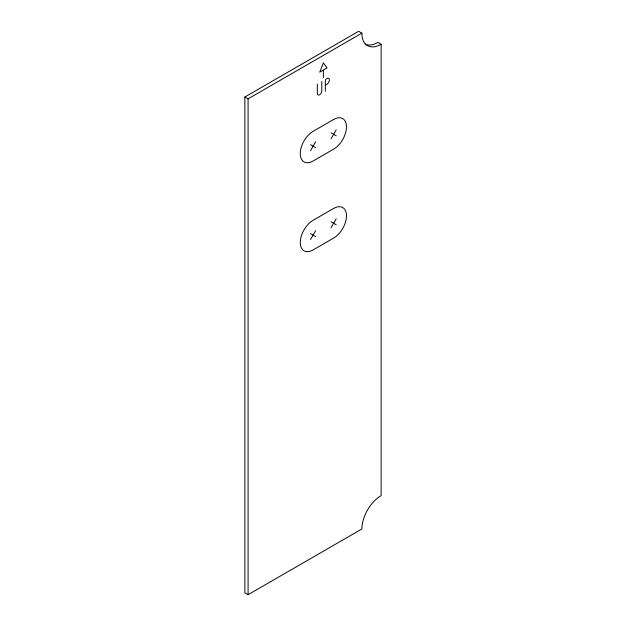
<?xml version="1.0" encoding="UTF-8"?>
<svg xmlns="http://www.w3.org/2000/svg" width="626" height="626" viewBox="0 0 626 626"><rect width="100%" height="100%" fill="white"/><g stroke="black" fill="none" stroke-linecap="round" stroke-linejoin="round"><path stroke-width="0.94" d="M310.527 150.631L315.66 141.734M331.068 138.769L336.201 129.879M310.527 239.57L315.66 230.673M331.068 227.707L336.201 218.818M244.868 97.007L358.667 31.3L361.875 33.155A27.231 15.72 -60 0 0 381.132 44.274L381.132 495.643A27.231 15.72 -60 0 0 361.875 528.993L248.076 594.7L244.868 592.845L244.868 97.007L248.076 98.853L361.875 33.155M323.11 70.222L319.73 72.17L323.368 62.796L326.999 67.976L323.368 70.073L323.368 77.624M325.598 85.011L326.921 84.252A3.498 2.019 -60 0 0 329.401 79.964A3.498 2.019 -60 0 0 326.921 78.532L326.545 78.751A1.706 0.986 -60 0 0 325.34 80.84L325.34 91.302M381.132 44.274L377.924 42.419A27.231 15.72 -60 0 1 365.083 44.164M331.068 132.837L336.201 135.803M310.527 144.7L315.66 147.666M331.068 221.784L336.201 224.742M310.527 233.639L315.66 236.605M321.772 81.505L321.772 90.927A3.138 1.815 -60 0 1 319.557 94.776A3.138 1.815 -60 0 1 317.335 93.493L317.335 84.072M248.076 98.853L248.076 594.7M333.635 119.496L313.094 131.358A18.154 10.486 -60 0 0 300.261 153.589A18.154 10.486 -60 0 0 313.094 161.007L333.635 149.144A18.154 10.486 -60 0 0 346.475 126.914A18.154 10.486 -60 0 0 333.635 119.496M333.635 208.442L313.094 220.297A18.154 10.486 -60 0 0 300.261 242.536A18.154 10.486 -60 0 0 313.094 249.946L333.635 238.083A18.154 10.486 -60 0 0 346.475 215.853A18.154 10.486 -60 0 0 333.635 208.442"/></g></svg>
